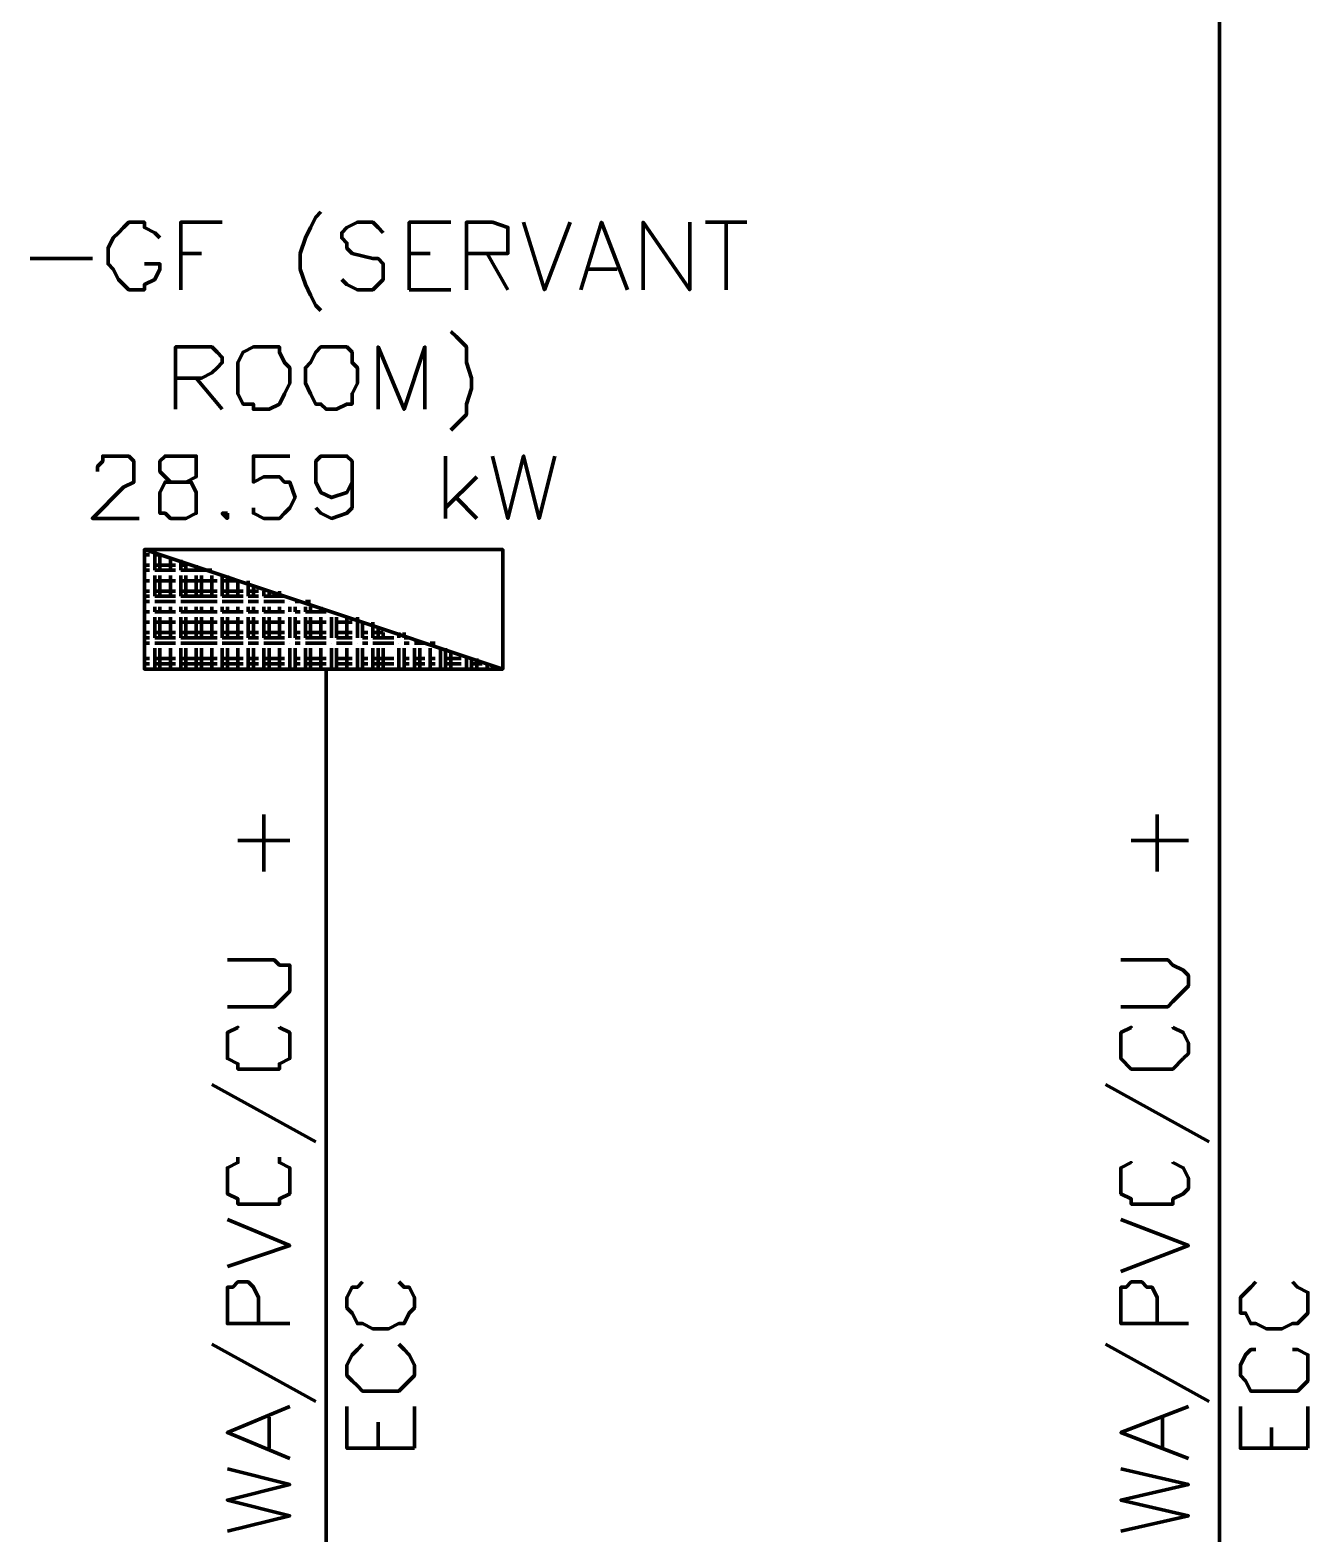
# Model space of a CAD drawing. Header units: inches. Extents: x 16 to 776, y 37 to 575.
# Drawn here: x 178.67 to 219.67, y 371.08 to 419.33 of the extents above; entities that cross this region are included whole.
import ezdxf

# ---------------------------------------------------------------- set-up
doc = ezdxf.new("R2010")
doc.units = ezdxf.units.IN
doc.header["$MEASUREMENT"] = 0
doc.layers.add('P', color=250, linetype='CONTINUOUS', lineweight=100)

msp = doc.modelspace()

# ---------------------------------------------------------------- linework, layer by layer
at = {"layer": 'P', "color": 0, "linetype": 'Continuous'}
for points in [[(216.833, 327.167), (216.833, 494.667)], [(182.833, 412.667), (182.667, 412.833), (182.333, 413), (182.333, 413.167), (181.833, 413.167), (181.667, 413), (181.5, 412.833), (181.333, 412.667), (181.167, 412.333), (181.167, 411.833), (181.333, 411.667), (181.5, 411.333), (181.667, 411.167), (181.833, 411), (182.333, 411), (182.333, 411.167), (182.667, 411.333), (182.833, 411.667), (182.833, 411.833), (182.333, 411.833)], [(183.5, 411), (183.5, 413.167), (184.833, 413.167)], [(188, 413.5), (187.833, 413.333), (187.667, 413), (187.5, 412.667), (187.333, 412.167), (187.333, 411.667), (187.5, 411.167), (187.667, 410.833), (187.833, 410.5), (188, 410.333)], [(190, 412.833), (189.833, 413), (189.667, 413.167), (189.167, 413.167), (188.833, 413), (188.667, 412.833), (188.667, 412.667), (188.833, 412.5), (188.833, 412.333), (189, 412.167), (189.667, 412), (189.833, 412), (190, 411.833), (190, 411.667), (190, 411.333), (189.833, 411.167), (189.667, 411), (189.167, 411), (188.833, 411.167), (188.667, 411.333)], [(190.833, 411), (190.833, 413.167), (192.167, 413.167)], [(192.667, 411), (192.667, 413.167), (193.5, 413.167), (194, 413), (194, 413), (194, 412.833), (194, 412.5), (194, 412.333), (194, 412.167), (193.5, 412.167), (192.667, 412.167)], [(194.5, 413.167), (195.167, 411), (196, 413.167)], [(196.333, 411), (197, 413.167), (197.833, 411)], [(198.333, 411), (198.333, 413.167), (199.833, 411), (199.833, 413.167)], [(200.333, 413.167), (201.667, 413.167)], [(201, 413.167), (201, 411)], [(183.5, 412.167), (184.167, 412.167)], [(190.833, 412.167), (191.5, 412.167)], [(193.333, 412.167), (194, 411)], [(178.667, 412), (180.667, 412)], [(196.5, 411.667), (197.5, 411.667)], [(190.833, 411), (192.167, 411)], [(192.167, 409.667), (192.333, 409.5), (192.667, 409.167), (192.667, 408.667), (192.833, 408.167), (192.833, 407.833), (192.667, 407.333), (192.667, 407), (192.333, 406.667), (192.167, 406.5)], [(183.333, 407.167), (183.333, 409.167), (184.167, 409.167), (184.5, 409.167), (184.667, 409), (184.833, 408.833), (184.833, 408.667), (184.667, 408.5), (184.5, 408.333), (184.167, 408.167), (183.333, 408.167)], [(185.833, 409.167), (185.833, 409.167), (185.5, 409), (185.333, 408.667), (185.333, 408.5), (185.333, 408), (185.333, 407.667), (185.5, 407.333), (185.833, 407.333), (185.833, 407.167), (186.333, 407.167), (186.667, 407.333), (186.667, 407.333), (186.833, 407.667), (187, 408), (187, 408.5), (186.833, 408.667), (186.667, 409), (186.667, 409.167), (186.333, 409.167), (185.833, 409.167)], [(188.167, 409.167), (188, 409.167), (187.833, 409), (187.667, 408.667), (187.5, 408.5), (187.5, 408), (187.667, 407.667), (187.833, 407.333), (188, 407.333), (188.167, 407.167), (188.5, 407.167), (188.833, 407.333), (189, 407.333), (189, 407.667), (189.167, 408), (189.167, 408.5), (189, 408.667), (189, 409), (188.833, 409.167), (188.5, 409.167), (188.167, 409.167)], [(189.833, 407.167), (189.833, 409.167), (190.667, 407.167), (191.333, 409.167), (191.333, 407.167)], [(184, 408.167), (184.833, 407.167)], [(180.833, 405.167), (180.833, 405.333), (181, 405.5), (181, 405.667), (181.167, 405.667), (181.667, 405.667), (181.833, 405.667), (182, 405.5), (182, 405.333), (182, 405.167), (182, 404.833), (181.667, 404.667), (180.667, 403.667), (182.167, 403.667)], [(183.167, 405.667), (183, 405.667), (182.833, 405.5), (182.833, 405.167), (183, 405), (183.167, 404.833), (183.5, 404.833), (183.833, 404.833), (184, 404.5), (184, 404.333), (184, 404), (184, 403.833), (184, 403.833), (183.667, 403.667), (183.167, 403.667), (183, 403.833), (182.833, 403.833), (182.833, 404), (182.833, 404.333), (182.833, 404.5), (183, 404.833), (183.333, 404.833), (183.667, 404.833), (184, 405), (184, 405.167), (184, 405.5), (184, 405.667), (183.667, 405.667), (183.167, 405.667)], [(187, 405.667), (185.833, 405.667), (185.833, 404.833), (186.167, 405), (186.667, 405), (186.833, 404.833), (187, 404.833), (187.167, 404.333), (187.167, 404.333), (187, 404), (186.833, 403.833), (186.667, 403.667), (186.167, 403.667), (185.833, 403.833), (185.833, 404)], [(189, 405), (189, 404.833), (188.833, 404.5), (188.333, 404.333), (188, 404.5), (187.833, 404.833), (187.833, 405), (187.833, 405.167), (187.833, 405.5), (188, 405.667), (188.333, 405.667), (188.833, 405.667), (189, 405.5), (189, 405), (189, 404.5), (189, 404), (188.833, 403.833), (188.333, 403.667), (188.333, 403.667), (188, 403.833), (187.833, 404)], [(192, 405.667), (192, 403.667)], [(193.5, 405.667), (194, 403.667), (194.5, 405.667), (195, 403.667), (195.5, 405.667)], [(193, 405), (192, 404)], [(192.333, 404.333), (193, 403.667)], [(185, 403.833), (184.833, 403.833), (185, 403.667), (185, 403.833), (185, 403.833)], [(182.333, 402.5), (182.333, 402.667)], [(182.333, 402.667), (193.833, 398.833), (193.833, 402.667), (182.333, 402.667), (182.333, 398.833), (193.833, 398.833)], [(182.333, 402.167), (182.333, 402.5)], [(182.333, 402.5), (182.5, 402.5)], [(182.667, 402.5), (182.667, 402.667)], [(182.667, 402.167), (182.667, 402.5)], [(182.667, 402.5), (182.833, 402.5)], [(182.833, 402.167), (182.833, 402.5)], [(182.333, 402), (182.333, 402.167)], [(182.333, 402.167), (182.5, 402.167)], [(182.333, 402), (182.5, 402)], [(182.667, 402), (182.667, 402.167)], [(182.667, 402.167), (182.833, 402.167)], [(182.667, 402), (182.833, 402)], [(182.833, 402), (182.833, 402.167)], [(182.833, 402.167), (183.167, 402.167)], [(182.833, 402), (183.167, 402)], [(183.167, 402.167), (183.167, 402.333)], [(183.167, 402), (183.167, 402.167)], [(183.167, 402.167), (183.333, 402.167)], [(183.167, 402), (183.333, 402)], [(183.5, 402.167), (183.5, 402.333)], [(183.5, 402), (183.5, 402.167)], [(183.5, 402.167), (183.667, 402.167)], [(183.5, 402), (183.667, 402)], [(183.667, 402), (183.667, 402.167)], [(183.667, 402), (184, 402)], [(184, 402), (184, 402.167)], [(184, 402), (184.167, 402)], [(184.167, 402), (184.333, 402)], [(184.167, 402), (184.5, 402)], [(182.333, 401.667), (182.333, 401.833)], [(182.333, 401.333), (182.333, 401.667)], [(182.333, 401.667), (182.5, 401.667)], [(182.667, 401.667), (182.667, 401.833)], [(182.667, 401.333), (182.667, 401.667)], [(182.667, 401.667), (182.833, 401.667)], [(182.833, 401.667), (182.833, 401.833)], [(182.833, 401.333), (182.833, 401.667)], [(182.833, 401.667), (183.167, 401.667)], [(183.167, 401.667), (183.167, 401.833)], [(183.167, 401.333), (183.167, 401.667)], [(183.167, 401.667), (183.333, 401.667)], [(183.5, 401.667), (183.5, 401.833)], [(183.5, 401.333), (183.5, 401.667)], [(183.5, 401.667), (183.667, 401.667)], [(183.667, 401.667), (183.667, 401.833)], [(183.667, 401.333), (183.667, 401.667)], [(183.667, 401.667), (184, 401.667)], [(184, 401.667), (184, 401.833)], [(184, 401.333), (184, 401.667)], [(184, 401.667), (184.167, 401.667)], [(184.167, 401.667), (184.167, 401.833)], [(184.167, 401.333), (184.167, 401.667)], [(184.167, 401.667), (184.5, 401.667)], [(184.5, 401.667), (184.5, 401.833)], [(184.5, 401.333), (184.5, 401.667)], [(184.5, 401.667), (184.667, 401.667)], [(184.833, 401.667), (184.833, 401.833)], [(184.833, 401.333), (184.833, 401.667)], [(184.833, 401.667), (185, 401.667)], [(185, 401.667), (185, 401.833)], [(185, 401.333), (185, 401.667)], [(185, 401.667), (185.333, 401.667)], [(185.333, 401.333), (185.333, 401.667)], [(185.667, 401.333), (185.667, 401.667)], [(185.833, 401.333), (185.833, 401.5)], [(182.333, 401.167), (182.333, 401.333)], [(182.333, 401.333), (182.5, 401.333)], [(182.333, 401.167), (182.5, 401.167)], [(182.333, 401), (182.333, 401)], [(182.333, 401), (182.5, 401)], [(182.667, 401.167), (182.667, 401.333)], [(182.667, 401.333), (182.833, 401.333)], [(182.667, 401.167), (182.833, 401.167)], [(182.667, 401), (182.667, 401)], [(182.667, 401), (182.833, 401)], [(182.833, 401.167), (182.833, 401.333)], [(182.833, 401.333), (183.167, 401.333)], [(182.833, 401.167), (183.167, 401.167)], [(182.833, 401), (182.833, 401)], [(182.833, 401), (183.167, 401)], [(183.167, 401.167), (183.167, 401.333)], [(183.167, 401.333), (183.333, 401.333)], [(183.167, 401.167), (183.333, 401.167)], [(183.167, 401), (183.167, 401)], [(183.167, 401), (183.333, 401)], [(183.5, 401.167), (183.5, 401.333)], [(183.5, 401.333), (183.667, 401.333)], [(183.5, 401.167), (183.667, 401.167)], [(183.5, 401), (183.5, 401)], [(183.5, 401), (183.667, 401)], [(183.667, 401.167), (183.667, 401.333)], [(183.667, 401.333), (184, 401.333)], [(183.667, 401.167), (184, 401.167)], [(183.667, 401), (183.667, 401)], [(183.667, 401), (184, 401)], [(184, 401.167), (184, 401.333)], [(184, 401.333), (184.167, 401.333)], [(184, 401.167), (184.167, 401.167)], [(184, 401), (184, 401)], [(184, 401), (184.167, 401)], [(184.167, 401.167), (184.167, 401.333)], [(184.167, 401.333), (184.5, 401.333)], [(184.167, 401.167), (184.5, 401.167)], [(184.167, 401), (184.167, 401)], [(184.167, 401), (184.5, 401)], [(184.5, 401.167), (184.5, 401.333)], [(184.5, 401.333), (184.667, 401.333)], [(184.5, 401.167), (184.667, 401.167)], [(184.5, 401), (184.5, 401)], [(184.5, 401), (184.667, 401)], [(184.833, 401.167), (184.833, 401.333)], [(184.833, 401.333), (185, 401.333)], [(184.833, 401.167), (185, 401.167)], [(184.833, 401), (184.833, 401)], [(184.833, 401), (185, 401)], [(185, 401.167), (185, 401.333)], [(185, 401.333), (185.333, 401.333)], [(185, 401.167), (185.333, 401.167)], [(185, 401), (185, 401)], [(185, 401), (185.333, 401)], [(185.333, 401.167), (185.333, 401.333)], [(185.333, 401.333), (185.5, 401.333)], [(185.333, 401.167), (185.5, 401.167)], [(185.333, 401), (185.333, 401)], [(185.333, 401), (185.5, 401)], [(185.667, 401.167), (185.667, 401.333)], [(185.667, 401.333), (185.833, 401.333)], [(185.667, 401.167), (185.833, 401.167)], [(185.667, 401), (185.667, 401)], [(185.667, 401), (185.833, 401)], [(185.833, 401.167), (185.833, 401.333)], [(185.833, 401.333), (186, 401.333)], [(185.833, 401.167), (186, 401.167)], [(185.833, 401), (185.833, 401)], [(185.833, 401), (186, 401)], [(186.167, 401.167), (186.167, 401.333)], [(186.167, 401.167), (186.333, 401.167)], [(186.167, 401), (186.167, 401)], [(186.167, 401), (186.333, 401)], [(186.333, 401.167), (186.333, 401.333)], [(186.333, 401.167), (186.667, 401.167)], [(186.333, 401), (186.333, 401)], [(186.333, 401), (186.667, 401)], [(186.667, 401.167), (186.667, 401.333)], [(186.667, 401.167), (186.833, 401.167)], [(186.667, 401), (186.667, 401)], [(186.667, 401), (186.833, 401)], [(187, 401), (187, 401)], [(187, 401), (187, 401)], [(187.167, 401), (187.167, 401)], [(187.167, 401), (187.333, 401)], [(187.5, 401), (187.5, 401)], [(187.5, 401), (187.667, 401)], [(182.333, 400.667), (182.333, 400.833)], [(182.333, 400.667), (182.5, 400.667)], [(182.333, 400.333), (182.333, 400.5)], [(182.667, 400.667), (182.667, 400.833)], [(182.667, 400.667), (182.833, 400.667)], [(182.667, 400.333), (182.667, 400.5)], [(182.833, 400.667), (182.833, 400.833)], [(182.833, 400.667), (183.167, 400.667)], [(182.833, 400.333), (182.833, 400.5)], [(183.167, 400.667), (183.167, 400.833)], [(183.167, 400.667), (183.333, 400.667)], [(183.167, 400.333), (183.167, 400.5)], [(183.5, 400.667), (183.5, 400.833)], [(183.5, 400.667), (183.667, 400.667)], [(183.5, 400.333), (183.5, 400.5)], [(183.667, 400.667), (183.667, 400.833)], [(183.667, 400.667), (184, 400.667)], [(183.667, 400.333), (183.667, 400.5)], [(184, 400.667), (184, 400.833)], [(184, 400.667), (184.167, 400.667)], [(184, 400.333), (184, 400.5)], [(184.167, 400.667), (184.167, 400.833)], [(184.167, 400.667), (184.5, 400.667)], [(184.167, 400.333), (184.167, 400.5)], [(184.5, 400.667), (184.5, 400.833)], [(184.5, 400.667), (184.667, 400.667)], [(184.5, 400.333), (184.5, 400.5)], [(184.833, 400.667), (184.833, 400.833)], [(184.833, 400.667), (185, 400.667)], [(184.833, 400.333), (184.833, 400.5)], [(185, 400.667), (185, 400.833)], [(185, 400.667), (185.333, 400.667)], [(185, 400.333), (185, 400.5)], [(185.333, 400.667), (185.333, 400.833)], [(185.333, 400.667), (185.5, 400.667)], [(185.333, 400.333), (185.333, 400.5)], [(185.667, 400.667), (185.667, 400.833)], [(185.667, 400.667), (185.833, 400.667)], [(185.667, 400.333), (185.667, 400.5)], [(185.833, 400.667), (185.833, 400.833)], [(185.833, 400.667), (186, 400.667)], [(185.833, 400.333), (185.833, 400.5)], [(186.167, 400.667), (186.167, 400.833)], [(186.167, 400.667), (186.333, 400.667)], [(186.167, 400.333), (186.167, 400.5)], [(186.333, 400.667), (186.333, 400.833)], [(186.333, 400.667), (186.667, 400.667)], [(186.333, 400.333), (186.333, 400.5)], [(186.667, 400.667), (186.667, 400.833)], [(186.667, 400.667), (186.833, 400.667)], [(186.667, 400.333), (186.667, 400.5)], [(187, 400.667), (187, 400.833)], [(187, 400.667), (187, 400.667)], [(187, 400.333), (187, 400.5)], [(187.167, 400.667), (187.167, 400.833)], [(187.167, 400.667), (187.333, 400.667)], [(187.167, 400.333), (187.167, 400.5)], [(187.5, 400.667), (187.5, 400.833)], [(187.5, 400.667), (187.667, 400.667)], [(187.5, 400.333), (187.5, 400.5)], [(187.667, 400.667), (187.667, 400.833)], [(187.667, 400.667), (188, 400.667)], [(187.667, 400.333), (187.667, 400.5)], [(188, 400.667), (188, 400.833)], [(188, 400.667), (188.167, 400.667)], [(188, 400.333), (188, 400.5)], [(188.333, 400.667), (188.333, 400.667)], [(188.333, 400.667), (188.333, 400.667)], [(188.333, 400.333), (188.333, 400.5)], [(188.5, 400.333), (188.5, 400.5)], [(188.833, 400.333), (188.833, 400.5)], [(189.167, 400.333), (189.167, 400.5)], [(182.333, 400), (182.333, 400.333)], [(182.333, 400.333), (182.5, 400.333)], [(182.333, 399.833), (182.333, 400)], [(182.333, 400), (182.5, 400)], [(182.667, 400), (182.667, 400.333)], [(182.667, 400.333), (182.833, 400.333)], [(182.667, 399.833), (182.667, 400)], [(182.667, 400), (182.833, 400)], [(182.833, 400), (182.833, 400.333)], [(182.833, 400.333), (183.167, 400.333)], [(182.833, 399.833), (182.833, 400)], [(182.833, 400), (183.167, 400)], [(183.167, 400), (183.167, 400.333)], [(183.167, 400.333), (183.333, 400.333)], [(183.167, 399.833), (183.167, 400)], [(183.167, 400), (183.333, 400)], [(183.5, 400), (183.5, 400.333)], [(183.5, 400.333), (183.667, 400.333)], [(183.5, 399.833), (183.5, 400)], [(183.5, 400), (183.667, 400)], [(183.667, 400), (183.667, 400.333)], [(183.667, 400.333), (184, 400.333)], [(183.667, 399.833), (183.667, 400)], [(183.667, 400), (184, 400)], [(184, 400), (184, 400.333)], [(184, 400.333), (184.167, 400.333)], [(184, 399.833), (184, 400)], [(184, 400), (184.167, 400)], [(184.167, 400), (184.167, 400.333)], [(184.167, 400.333), (184.5, 400.333)], [(184.167, 399.833), (184.167, 400)], [(184.167, 400), (184.5, 400)], [(184.5, 400), (184.5, 400.333)], [(184.5, 400.333), (184.667, 400.333)], [(184.5, 399.833), (184.5, 400)], [(184.5, 400), (184.667, 400)], [(184.833, 400), (184.833, 400.333)], [(184.833, 400.333), (185, 400.333)], [(184.833, 399.833), (184.833, 400)], [(184.833, 400), (185, 400)], [(185, 400), (185, 400.333)], [(185, 400.333), (185.333, 400.333)], [(185, 399.833), (185, 400)], [(185, 400), (185.333, 400)], [(185.333, 400), (185.333, 400.333)], [(185.333, 400.333), (185.5, 400.333)], [(185.333, 399.833), (185.333, 400)], [(185.333, 400), (185.5, 400)], [(185.667, 400), (185.667, 400.333)], [(185.667, 400.333), (185.833, 400.333)], [(185.667, 399.833), (185.667, 400)], [(185.667, 400), (185.833, 400)], [(185.833, 400), (185.833, 400.333)], [(185.833, 400.333), (186, 400.333)], [(185.833, 399.833), (185.833, 400)], [(185.833, 400), (186, 400)], [(186.167, 400), (186.167, 400.333)], [(186.167, 400.333), (186.333, 400.333)], [(186.167, 399.833), (186.167, 400)], [(186.167, 400), (186.333, 400)], [(186.333, 400), (186.333, 400.333)], [(186.333, 400.333), (186.667, 400.333)], [(186.333, 399.833), (186.333, 400)], [(186.333, 400), (186.667, 400)], [(186.667, 400), (186.667, 400.333)], [(186.667, 400.333), (186.833, 400.333)], [(186.667, 399.833), (186.667, 400)], [(186.667, 400), (186.833, 400)], [(187, 400), (187, 400.333)], [(187, 400.333), (187, 400.333)], [(187, 399.833), (187, 400)], [(187, 400), (187, 400)], [(187.167, 400), (187.167, 400.333)], [(187.167, 400.333), (187.333, 400.333)], [(187.167, 399.833), (187.167, 400)], [(187.167, 400), (187.333, 400)], [(187.5, 400), (187.5, 400.333)], [(187.5, 400.333), (187.667, 400.333)], [(187.5, 399.833), (187.5, 400)], [(187.5, 400), (187.667, 400)], [(187.667, 400), (187.667, 400.333)], [(187.667, 400.333), (188, 400.333)], [(187.667, 399.833), (187.667, 400)], [(187.667, 400), (188, 400)], [(188, 400), (188, 400.333)], [(188, 400.333), (188.167, 400.333)], [(188, 399.833), (188, 400)], [(188, 400), (188.167, 400)], [(188.333, 400), (188.333, 400.333)], [(188.333, 400.333), (188.333, 400.333)], [(188.333, 399.833), (188.333, 400)], [(188.333, 400), (188.333, 400)], [(188.5, 400), (188.5, 400.333)], [(188.5, 400.333), (188.833, 400.333)], [(188.5, 399.833), (188.5, 400)], [(188.5, 400), (188.833, 400)], [(188.833, 400), (188.833, 400.333)], [(188.833, 400.333), (189, 400.333)], [(188.833, 399.833), (188.833, 400)], [(188.833, 400), (189, 400)], [(189.167, 400), (189.167, 400.333)], [(189.167, 400.333), (189.167, 400.333)], [(189.167, 399.833), (189.167, 400)], [(189.167, 400), (189.167, 400)], [(189.333, 400), (189.333, 400.333)], [(189.333, 399.833), (189.333, 400)], [(189.333, 400), (189.5, 400)], [(189.667, 400), (189.667, 400.333)], [(189.667, 399.833), (189.667, 400)], [(189.667, 400), (189.833, 400)], [(189.833, 400), (189.833, 400.167)], [(189.833, 399.833), (189.833, 400)], [(189.833, 400), (190, 400)], [(190, 399.833), (190, 400)], [(190.5, 399.833), (190.5, 400)], [(190.667, 399.833), (190.667, 400)], [(182.333, 399.833), (182.5, 399.833)], [(182.333, 399.667), (182.333, 399.667)], [(182.333, 399.667), (182.5, 399.667)], [(182.667, 399.833), (182.833, 399.833)], [(182.667, 399.667), (182.667, 399.667)], [(182.667, 399.667), (182.833, 399.667)], [(182.833, 399.833), (183.167, 399.833)], [(182.833, 399.667), (182.833, 399.667)], [(182.833, 399.667), (183.167, 399.667)], [(183.167, 399.833), (183.333, 399.833)], [(183.167, 399.667), (183.167, 399.667)], [(183.167, 399.667), (183.333, 399.667)], [(183.5, 399.833), (183.667, 399.833)], [(183.5, 399.667), (183.5, 399.667)], [(183.5, 399.667), (183.667, 399.667)], [(183.667, 399.833), (184, 399.833)], [(183.667, 399.667), (183.667, 399.667)], [(183.667, 399.667), (184, 399.667)], [(184, 399.833), (184.167, 399.833)], [(184, 399.667), (184, 399.667)], [(184, 399.667), (184.167, 399.667)], [(184.167, 399.833), (184.5, 399.833)], [(184.167, 399.667), (184.167, 399.667)], [(184.167, 399.667), (184.5, 399.667)], [(184.5, 399.833), (184.667, 399.833)], [(184.5, 399.667), (184.5, 399.667)], [(184.5, 399.667), (184.667, 399.667)], [(184.833, 399.833), (185, 399.833)], [(184.833, 399.667), (184.833, 399.667)], [(184.833, 399.667), (185, 399.667)], [(185, 399.833), (185.333, 399.833)], [(185, 399.667), (185, 399.667)], [(185, 399.667), (185.333, 399.667)], [(185.333, 399.833), (185.5, 399.833)], [(185.333, 399.667), (185.333, 399.667)], [(185.333, 399.667), (185.5, 399.667)], [(185.667, 399.833), (185.833, 399.833)], [(185.667, 399.667), (185.667, 399.667)], [(185.667, 399.667), (185.833, 399.667)], [(185.833, 399.833), (186, 399.833)], [(185.833, 399.667), (185.833, 399.667)], [(185.833, 399.667), (186, 399.667)], [(186.167, 399.833), (186.333, 399.833)], [(186.167, 399.667), (186.167, 399.667)], [(186.167, 399.667), (186.333, 399.667)], [(186.333, 399.833), (186.667, 399.833)], [(186.333, 399.667), (186.333, 399.667)], [(186.333, 399.667), (186.667, 399.667)], [(186.667, 399.833), (186.833, 399.833)], [(186.667, 399.667), (186.667, 399.667)], [(186.667, 399.667), (186.833, 399.667)], [(187, 399.833), (187, 399.833)], [(187, 399.667), (187, 399.667)], [(187, 399.667), (187, 399.667)], [(187.167, 399.833), (187.333, 399.833)], [(187.167, 399.667), (187.167, 399.667)], [(187.167, 399.667), (187.333, 399.667)], [(187.5, 399.833), (187.667, 399.833)], [(187.5, 399.667), (187.5, 399.667)], [(187.5, 399.667), (187.667, 399.667)], [(187.667, 399.833), (188, 399.833)], [(187.667, 399.667), (187.667, 399.667)], [(187.667, 399.667), (188, 399.667)], [(188, 399.833), (188.167, 399.833)], [(188, 399.667), (188, 399.667)], [(188, 399.667), (188.167, 399.667)], [(188.333, 399.833), (188.333, 399.833)], [(188.333, 399.667), (188.333, 399.667)], [(188.333, 399.667), (188.333, 399.667)], [(188.5, 399.833), (188.833, 399.833)], [(188.5, 399.667), (188.5, 399.667)], [(188.5, 399.667), (188.833, 399.667)], [(188.833, 399.833), (189, 399.833)], [(188.833, 399.667), (188.833, 399.667)], [(188.833, 399.667), (189, 399.667)], [(189.167, 399.833), (189.167, 399.833)], [(189.167, 399.667), (189.167, 399.667)], [(189.167, 399.667), (189.167, 399.667)], [(189.333, 399.833), (189.5, 399.833)], [(189.333, 399.667), (189.333, 399.667)], [(189.333, 399.667), (189.5, 399.667)], [(189.667, 399.833), (189.833, 399.833)], [(189.667, 399.667), (189.667, 399.667)], [(189.667, 399.667), (189.833, 399.667)], [(189.833, 399.833), (190, 399.833)], [(189.833, 399.667), (189.833, 399.667)], [(189.833, 399.667), (190, 399.667)], [(190, 399.833), (190.333, 399.833)], [(190, 399.667), (190, 399.667)], [(190, 399.667), (190.333, 399.667)], [(190.5, 399.833), (190.5, 399.833)], [(190.5, 399.667), (190.5, 399.667)], [(190.5, 399.667), (190.5, 399.667)], [(190.667, 399.833), (190.833, 399.833)], [(190.667, 399.667), (190.667, 399.667)], [(190.667, 399.667), (190.833, 399.667)], [(191, 399.667), (191, 399.667)], [(191, 399.667), (191.167, 399.667)], [(191.167, 399.667), (191.167, 399.667)], [(191.167, 399.667), (191.333, 399.667)], [(191.5, 399.667), (191.667, 399.667)], [(191.5, 399.667), (191.667, 399.667)], [(182.333, 399.167), (182.333, 399.5)], [(182.333, 399), (182.333, 399.167)], [(182.333, 399.167), (182.5, 399.167)], [(182.667, 399.167), (182.667, 399.5)], [(182.667, 399), (182.667, 399.167)], [(182.667, 399.167), (182.833, 399.167)], [(182.833, 399.167), (182.833, 399.5)], [(182.833, 399), (182.833, 399.167)], [(182.833, 399.167), (183.167, 399.167)], [(183.167, 399.167), (183.167, 399.5)], [(183.167, 399), (183.167, 399.167)], [(183.167, 399.167), (183.333, 399.167)], [(183.5, 399.167), (183.5, 399.5)], [(183.5, 399), (183.5, 399.167)], [(183.5, 399.167), (183.667, 399.167)], [(183.667, 399.167), (183.667, 399.5)], [(183.667, 399), (183.667, 399.167)], [(183.667, 399.167), (184, 399.167)], [(184, 399.167), (184, 399.5)], [(184, 399), (184, 399.167)], [(184, 399.167), (184.167, 399.167)], [(184.167, 399.167), (184.167, 399.5)], [(184.167, 399), (184.167, 399.167)], [(184.167, 399.167), (184.5, 399.167)], [(184.5, 399.167), (184.5, 399.5)], [(184.5, 399), (184.5, 399.167)], [(184.5, 399.167), (184.667, 399.167)], [(184.833, 399.167), (184.833, 399.5)], [(184.833, 399), (184.833, 399.167)], [(184.833, 399.167), (185, 399.167)], [(185, 399.167), (185, 399.5)], [(185, 399), (185, 399.167)], [(185, 399.167), (185.333, 399.167)], [(185.333, 399.167), (185.333, 399.5)], [(185.333, 399), (185.333, 399.167)], [(185.333, 399.167), (185.5, 399.167)], [(185.667, 399.167), (185.667, 399.5)], [(185.667, 399), (185.667, 399.167)], [(185.667, 399.167), (185.833, 399.167)], [(185.833, 399.167), (185.833, 399.5)], [(185.833, 399), (185.833, 399.167)], [(185.833, 399.167), (186, 399.167)], [(186.167, 399.167), (186.167, 399.5)], [(186.167, 399), (186.167, 399.167)], [(186.167, 399.167), (186.333, 399.167)], [(186.333, 399.167), (186.333, 399.5)], [(186.333, 399), (186.333, 399.167)], [(186.333, 399.167), (186.667, 399.167)], [(186.667, 399.167), (186.667, 399.5)], [(186.667, 399), (186.667, 399.167)], [(186.667, 399.167), (186.833, 399.167)], [(187, 399.167), (187, 399.5)], [(187, 399), (187, 399.167)], [(187, 399.167), (187, 399.167)], [(187.167, 399.167), (187.167, 399.5)], [(187.167, 399), (187.167, 399.167)], [(187.167, 399.167), (187.333, 399.167)], [(187.5, 399.167), (187.5, 399.5)], [(187.5, 399), (187.5, 399.167)], [(187.5, 399.167), (187.667, 399.167)], [(187.667, 399.167), (187.667, 399.5)], [(187.667, 399), (187.667, 399.167)], [(187.667, 399.167), (188, 399.167)], [(188, 399.167), (188, 399.5)], [(188, 399), (188, 399.167)], [(188, 399.167), (188.167, 399.167)], [(188.333, 399.167), (188.333, 399.5)], [(188.333, 399), (188.333, 399.167)], [(188.333, 399.167), (188.333, 399.167)], [(188.5, 399.167), (188.5, 399.5)], [(188.5, 399), (188.5, 399.167)], [(188.5, 399.167), (188.833, 399.167)], [(188.833, 399.167), (188.833, 399.5)], [(188.833, 399), (188.833, 399.167)], [(188.833, 399.167), (189, 399.167)], [(189.167, 399.167), (189.167, 399.5)], [(189.167, 399), (189.167, 399.167)], [(189.167, 399.167), (189.167, 399.167)], [(189.333, 399.167), (189.333, 399.5)], [(189.333, 399), (189.333, 399.167)], [(189.333, 399.167), (189.5, 399.167)], [(189.667, 399.167), (189.667, 399.5)], [(189.667, 399), (189.667, 399.167)], [(189.667, 399.167), (189.833, 399.167)], [(189.833, 399.167), (189.833, 399.5)], [(189.833, 399), (189.833, 399.167)], [(189.833, 399.167), (190, 399.167)], [(190, 399.167), (190, 399.5)], [(190, 399), (190, 399.167)], [(190, 399.167), (190.333, 399.167)], [(190.5, 399.167), (190.5, 399.5)], [(190.5, 399), (190.5, 399.167)], [(190.5, 399.167), (190.5, 399.167)], [(190.667, 399.167), (190.667, 399.5)], [(190.667, 399), (190.667, 399.167)], [(190.667, 399.167), (190.833, 399.167)], [(191, 399.167), (191, 399.5)], [(191, 399), (191, 399.167)], [(191, 399.167), (191.167, 399.167)], [(191.167, 399.167), (191.167, 399.5)], [(191.167, 399), (191.167, 399.167)], [(191.167, 399.167), (191.333, 399.167)], [(191.5, 399.167), (191.5, 399.5)], [(191.5, 399), (191.5, 399.167)], [(191.5, 399.167), (191.667, 399.167)], [(191.833, 399.167), (191.833, 399.5)], [(191.833, 399), (191.833, 399.167)], [(191.833, 399.167), (191.833, 399.167)], [(192, 399.167), (192, 399.5)], [(192, 399), (192, 399.167)], [(192, 399.167), (192.167, 399.167)], [(192.167, 399.167), (192.167, 399.333)], [(192.167, 399), (192.167, 399.167)], [(192.167, 399.167), (192.5, 399.167)], [(192.667, 399), (192.667, 399.167)], [(192.833, 399), (192.833, 399.167)], [(193, 399), (193, 399.167)], [(182.333, 398.833), (182.333, 399)], [(182.333, 399), (182.5, 399)], [(182.667, 398.833), (182.667, 399)], [(182.667, 399), (182.833, 399)], [(182.833, 398.833), (182.833, 399)], [(182.833, 399), (183.167, 399)], [(183.167, 398.833), (183.167, 399)], [(183.167, 399), (183.333, 399)], [(183.5, 398.833), (183.5, 399)], [(183.5, 399), (183.667, 399)], [(183.667, 398.833), (183.667, 399)], [(183.667, 399), (184, 399)], [(184, 398.833), (184, 399)], [(184, 399), (184.167, 399)], [(184.167, 398.833), (184.167, 399)], [(184.167, 399), (184.5, 399)], [(184.5, 398.833), (184.5, 399)], [(184.5, 399), (184.667, 399)], [(184.833, 398.833), (184.833, 399)], [(184.833, 399), (185, 399)], [(185, 398.833), (185, 399)], [(185, 399), (185.333, 399)], [(185.333, 398.833), (185.333, 399)], [(185.333, 399), (185.5, 399)], [(185.667, 398.833), (185.667, 399)], [(185.667, 399), (185.833, 399)], [(185.833, 398.833), (185.833, 399)], [(185.833, 399), (186, 399)], [(186.167, 398.833), (186.167, 399)], [(186.167, 399), (186.333, 399)], [(186.333, 398.833), (186.333, 399)], [(186.333, 399), (186.667, 399)], [(186.667, 398.833), (186.667, 399)], [(186.667, 399), (186.833, 399)], [(187, 398.833), (187, 399)], [(187, 399), (187, 399)], [(187.167, 398.833), (187.167, 399)], [(187.167, 399), (187.333, 399)], [(187.5, 398.833), (187.5, 399)], [(187.5, 399), (187.667, 399)], [(187.667, 398.833), (187.667, 399)], [(187.667, 399), (188, 399)], [(188, 398.833), (188, 399)], [(188, 399), (188.167, 399)], [(188.167, 327.167), (188.167, 398.833)], [(188.333, 398.833), (188.333, 399)], [(188.333, 399), (188.333, 399)], [(188.5, 398.833), (188.5, 399)], [(188.5, 399), (188.833, 399)], [(188.833, 398.833), (188.833, 399)], [(188.833, 399), (189, 399)], [(189.167, 398.833), (189.167, 399)], [(189.167, 399), (189.167, 399)], [(189.333, 398.833), (189.333, 399)], [(189.333, 399), (189.5, 399)], [(189.667, 398.833), (189.667, 399)], [(189.667, 399), (189.833, 399)], [(189.833, 398.833), (189.833, 399)], [(189.833, 399), (190, 399)], [(190, 398.833), (190, 399)], [(190, 399), (190.333, 399)], [(190.5, 398.833), (190.5, 399)], [(190.5, 399), (190.5, 399)], [(190.667, 398.833), (190.667, 399)], [(190.667, 399), (190.833, 399)], [(191, 398.833), (191, 399)], [(191, 399), (191.167, 399)], [(191.167, 398.833), (191.167, 399)], [(191.167, 399), (191.333, 399)], [(191.5, 398.833), (191.5, 399)], [(191.5, 399), (191.667, 399)], [(191.833, 398.833), (191.833, 399)], [(191.833, 399), (191.833, 399)], [(192, 398.833), (192, 399)], [(192, 399), (192.167, 399)], [(192.167, 398.833), (192.167, 399)], [(192.167, 399), (192.5, 399)], [(192.667, 398.833), (192.667, 399)], [(192.667, 399), (192.667, 399)], [(192.833, 398.833), (192.833, 399)], [(192.833, 399), (193, 399)], [(193, 398.833), (193, 399)], [(193, 399), (193.167, 399)], [(193.333, 398.833), (193.333, 399)], [(193.5, 398.833), (193.667, 398.833)], [(186.167, 392.333), (186.167, 394.167)], [(214.833, 392.333), (214.833, 394.167)], [(185.333, 393.333), (187, 393.333)], [(214, 393.333), (215.833, 393.333)], [(185, 388), (186.5, 388), (186.667, 388.167), (187, 388.5), (187, 388.667), (187, 389), (187, 389.333), (186.667, 389.333), (186.5, 389.5), (185, 389.5)], [(213.667, 388), (215.167, 388), (215.333, 388.167), (215.667, 388.5), (215.833, 388.667), (215.833, 389), (215.667, 389.167), (215.333, 389.333), (215.167, 389.5), (213.667, 389.5)], [(185.333, 387.333), (185.333, 387.333), (185, 387.167), (185, 386.833), (185, 386.5), (185, 386.333), (185.333, 386.167), (185.333, 386), (185.833, 386), (186.167, 386), (186.667, 386), (186.667, 386.167), (187, 386.333), (187, 386.5), (187, 386.833), (187, 387.167), (186.667, 387.333), (186.667, 387.333)], [(214, 387.333), (214, 387.333), (213.667, 387.167), (213.667, 386.833), (213.667, 386.5), (213.667, 386.333), (214, 386), (214, 386), (214.5, 386), (215, 386), (215.333, 386), (215.333, 386), (215.667, 386.333), (215.833, 386.5), (215.833, 386.833), (215.667, 387.167), (215.333, 387.333), (215.333, 387.333)], [(184.5, 385.5), (187.833, 383.667)], [(213.167, 385.5), (216.5, 383.667)], [(185.333, 383.167), (185.333, 383), (185, 382.833), (185, 382.5), (185, 382.167), (185, 382), (185.333, 381.833), (185.333, 381.667), (185.833, 381.667), (186.167, 381.667), (186.667, 381.667), (186.667, 381.833), (187, 382), (187, 382.167), (187, 382.5), (187, 382.833), (186.667, 383), (186.667, 383.167)], [(214, 383), (214, 383), (213.667, 382.833), (213.667, 382.5), (213.667, 382.167), (213.667, 382), (214, 381.833), (214, 381.667), (214.5, 381.667), (215, 381.667), (215.333, 381.667), (215.333, 381.833), (215.667, 382), (215.833, 382.167), (215.833, 382.5), (215.667, 382.833), (215.333, 383), (215.333, 383)], [(185, 379.667), (187, 380.333), (185, 381.167)], [(213.667, 379.5), (215.833, 380.333), (213.667, 381.167)], [(187, 377.833), (185, 377.833), (185, 378.667), (185, 379), (185.167, 379), (185.333, 379.167), (185.667, 379.167), (185.833, 379), (185.833, 379), (186, 378.667), (186, 377.833)], [(189.333, 379.167), (189.167, 379), (189, 379), (188.833, 378.667), (188.833, 378.333), (189, 378.167), (189.167, 377.833), (189.333, 377.833), (189.667, 377.667), (190.167, 377.667), (190.5, 377.833), (190.667, 377.833), (190.833, 378.167), (191, 378.333), (191, 378.667), (190.833, 379), (190.667, 379), (190.5, 379.167)], [(215.833, 377.833), (213.667, 377.833), (213.667, 378.667), (213.667, 379), (213.833, 379), (214, 379.167), (214.333, 379.167), (214.5, 379), (214.667, 379), (214.833, 378.667), (214.833, 377.833)], [(218, 379.167), (217.833, 379), (217.667, 378.833), (217.5, 378.667), (217.5, 378.167), (217.667, 378.167), (217.833, 377.833), (218, 377.833), (218.333, 377.667), (218.833, 377.667), (219.167, 377.833), (219.333, 377.833), (219.667, 378.167), (219.667, 378.167), (219.667, 378.667), (219.667, 378.833), (219.333, 379), (219.167, 379.167)], [(184.5, 377.167), (187.833, 375.333)], [(189.333, 377.167), (189.167, 377), (189, 376.833), (188.833, 376.5), (188.833, 376.167), (189, 376), (189.167, 375.833), (189.333, 375.667), (189.667, 375.667), (190.167, 375.667), (190.5, 375.667), (190.667, 375.833), (190.833, 376), (191, 376.167), (191, 376.5), (190.833, 376.833), (190.667, 377), (190.5, 377.167)], [(213.167, 377.167), (216.5, 375.333)], [(218, 377), (217.833, 377), (217.667, 376.833), (217.5, 376.5), (217.5, 376.167), (217.667, 376), (217.833, 375.667), (218, 375.667), (218.333, 375.667), (218.833, 375.667), (219.167, 375.667), (219.333, 375.667), (219.667, 376), (219.667, 376.167), (219.667, 376.5), (219.667, 376.833), (219.333, 377), (219.167, 377)], [(187, 373.5), (185, 374.333), (187, 375.167)], [(191, 373.833), (188.833, 373.833), (188.833, 375.167)], [(191, 373.833), (191, 375.167)], [(215.833, 373.5), (213.667, 374.333), (215.833, 375.167)], [(219.667, 373.833), (217.5, 373.833), (217.5, 375.167)], [(219.667, 373.833), (219.667, 375.167)], [(186.333, 373.833), (186.333, 374.833)], [(189.833, 373.833), (189.833, 374.667)], [(215, 373.833), (215, 374.833)], [(218.5, 373.833), (218.5, 374.5)], [(185, 371.167), (187, 371.667), (185, 372.167), (187, 372.667), (185, 373.167)], [(213.667, 371.167), (215.833, 371.667), (213.667, 372.167), (215.833, 372.667), (213.667, 373.167)]]:
    msp.add_lwpolyline(points, dxfattribs=at)

doc.saveas('drawing.dxf')
